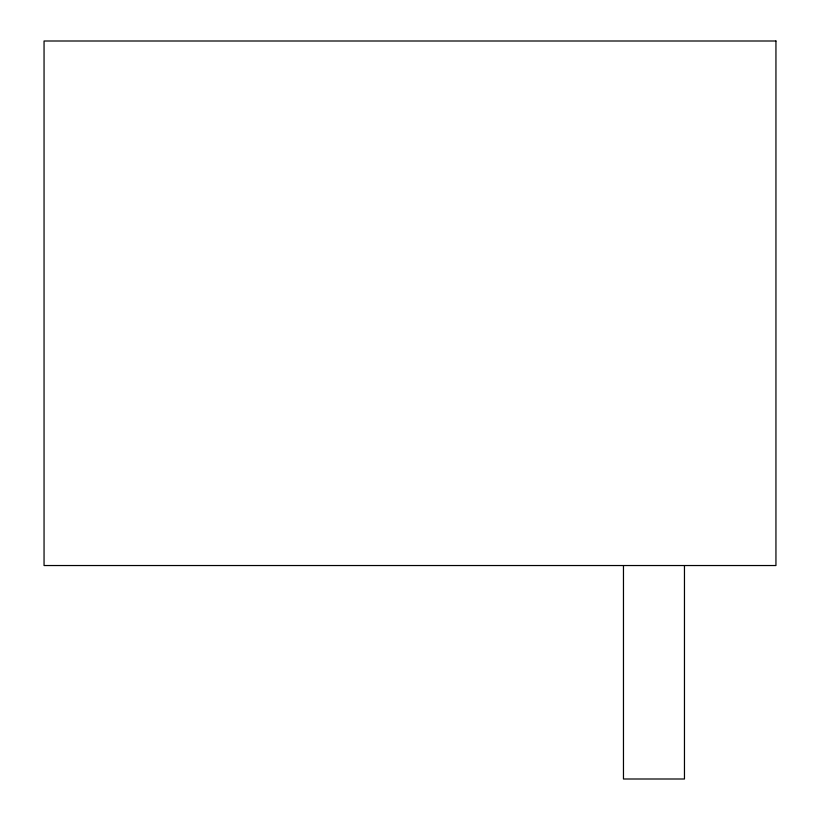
<?xml version="1.0" encoding="UTF-8"?>
<svg xmlns="http://www.w3.org/2000/svg" width="820" height="820" viewBox="0 0 820 820"><rect width="100%" height="100%" fill="white"/><g stroke="black" fill="none" stroke-linecap="round" stroke-linejoin="round"><path stroke-width="1.23" d="M684.464 565.534L684.464 779L623.466 779L623.466 565.534M775.945 41L44.054 41L44.054 565.534L775.945 565.534L775.945 41"/></g></svg>
